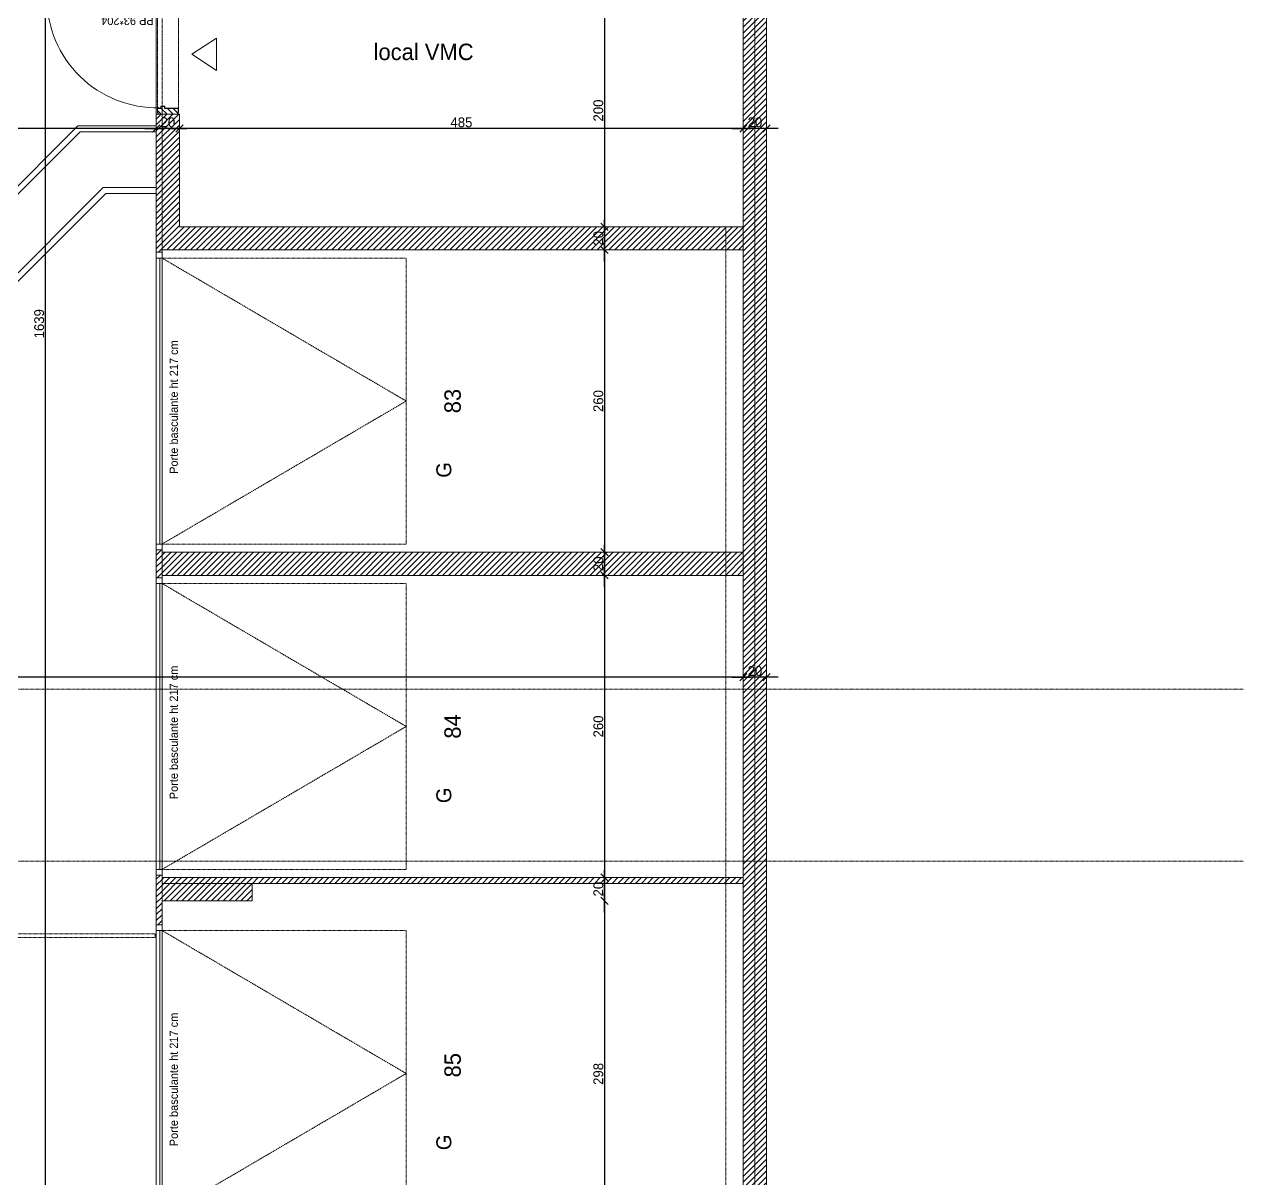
# Model space of a CAD drawing. Header units: centimetres. Extents: x -14085 to 643619, y -47998 to 35592.
# Drawn here: x -5624 to -4575, y 3870 to 4864 of the extents above; entities that cross this region are included whole.
import ezdxf

# ---------------------------------------------------------------- set-up
doc = ezdxf.new("R2010")
doc.units = ezdxf.units.CM
doc.header["$PDMODE"] = 1
doc.header["$PDSIZE"] = -2
for name, pattern in [('ISO-02', [0.75, 0.6, -0.15]), ('Style de ligne -1', [0.41664, 0.20828, -0.20836]), ('Style de ligne -13', [0.147638, 0.098425, -0.049213]), ('Style de ligne -6', [1.04164, 0.625, -0.20828, 0.06943, -0.13893]), ('VW-01', [0.41656, 0.20828, -0.20828])]:
    doc.linetypes.add(name, pattern=pattern)
doc.layers.get('0').update_dxf_attribs({"lineweight": 18, "true_color": 0x848484})
for name, color, linetype, lineweight in [('B GÈnÈral_Hatch', 7, 'Continuous', 5), ('B Général', 7, 'Continuous', 5), ('C ANNOTATIONS-cotation', 7, 'Continuous', 5), ('C ANNOTATIONS-prestations', 7, 'Continuous', 5), ('C ANNOTATIONS-texte', 7, 'Continuous', 5)]:
    doc.layers.add(name, color=color, linetype=linetype, lineweight=lineweight)
doc.layers.add('C ANNOTATIONS-axes', color=1, linetype='ISO-02', lineweight=13, true_color=0xff0000)
doc.layers.add('C ANNOTATIONS-axes horizontaux', color=1, linetype='VW-01', lineweight=13, true_color=0xff0000)
doc.styles.add('Eurostile', font='')
doc.styles.get('Eurostile').set_extended_font_data('Eurostile')
doc.dimstyles.new('100é', dxfattribs={"dimtxt": 8.470801, "dimasz": 6.232178, "dimexe": 10, "dimexo": 25, "dimgap": 1, "dimtad": 1, "dimdec": 1, "dimtxsty": 'Eurostile', "dimblk": 'VW_SLASH', "dimblk1": 'VW_SLASH', "dimblk2": 'VW_SLASH', "dimcen": 0, "dimdle": 10, "dimazin": 0, "dimtfac": 1, "dimtdec": 1, "dimtix": 1, "dimtmove": 0, "dimatfit": 0, "dimldrblk": 'VW_FILLEDARROW', "dimfxl": 50.8, "dimfxlon": 1, "dimfrac": 2, "dimtolj": 1, "dimarcsym": 0})
pattern_1 = [(45, (-16946.0474, 0), (2.4253472, -2.6458333), [])]
pattern_2 = [(45, (0, 0), (2.42535, -2.64583), [])]

# ---------------------------------------------------------------- blocks, each defined once
blk = doc.blocks.new('Parking Spaces-6')
at = {"layer": 'B Général', "color": 7, "linetype": 'Continuous', "lineweight": 5}
for p, q in [((0, 0), (0, 500)), ((260, 0), (260, 500)), ((0, 0), (260, 0))]:
    blk.add_line(p, q, dxfattribs=at)
at = {"layer": 'B Général', "color": 7, "insert": (130, 250), "char_height": 14.12, "attachment_point": 5, "line_spacing_factor": 0.894142, "style": 'Eurostile'}
blk.add_mtext('83', dxfattribs=at)
blk = doc.blocks.new('Parking Spaces-7')
at = {"layer": 'B Général', "color": 7, "linetype": 'Continuous', "lineweight": 5}
for p, q in [((0, 0), (0, 500)), ((260, 0), (260, 500)), ((0, 0), (260, 0))]:
    blk.add_line(p, q, dxfattribs=at)
at = {"layer": 'B Général', "color": 7, "insert": (130, 250), "char_height": 14.12, "attachment_point": 5, "line_spacing_factor": 0.894142, "style": 'Eurostile'}
blk.add_mtext('84', dxfattribs=at)
blk = doc.blocks.new('Parking Spaces-8')
at = {"layer": 'B Général', "color": 7, "linetype": 'Continuous', "lineweight": 5}
for p, q in [((0, 0), (0, 500)), ((313, 0), (313, 500)), ((0, 0), (313, 0))]:
    blk.add_line(p, q, dxfattribs=at)
at = {"layer": 'B Général', "color": 7, "insert": (156.5, 250), "char_height": 14.12, "attachment_point": 5, "line_spacing_factor": 0.894142, "style": 'Eurostile'}
blk.add_mtext('85', dxfattribs=at)
blk = doc.blocks.new('Porte basculante ht200cm')
at = {"layer": 'B Général', "color": 7, "linetype": 'Style de ligne -1', "lineweight": 5}
for p, q in [((-123, -2.5), (0, -212.5)), ((0, -212.5), (123, -2.5))]:
    blk.add_line(p, q, dxfattribs=at)
at = {"layer": 'B Général', "color": 7, "linetype": 'Continuous', "lineweight": 5, "flags": 128}
for points in [[(-128, 2.5), (128, 2.5), (128, -2.5), (-128, -2.5)], [(-123, 2.5), (123, 2.5), (123, -0.5), (-123, -0.5)]]:
    blk.add_lwpolyline(points, close=True, dxfattribs=at)
at = {"layer": 'B Général', "flags": 128}
for points in [[(-128, 2.5), (-123, 2.5), (-123, -2.5), (-128, -2.5)], [(123, 2.5), (128, 2.5), (128, -2.5), (123, -2.5)]]:
    blk.add_lwpolyline(points, close=True, dxfattribs=at)
at = {"layer": 'B Général', "color": 7, "linetype": 'Style de ligne -1', "lineweight": 5, "flags": 128}
blk.add_lwpolyline([(-123, -2.5), (123, -2.5), (123, -212.5), (-123, -212.5)], close=True, dxfattribs=at)
at = {"layer": 'B Général', "insert": (-66, -238.4), "char_height": 12.9, "attachment_point": 1, "line_spacing_factor": 0.894142, "style": 'Eurostile'}
blk.add_mtext('G', dxfattribs=at)
at = {"layer": 'C ANNOTATIONS-prestations', "insert": (-62.6, -9), "char_height": 7.059, "attachment_point": 1, "line_spacing_factor": 0.894142, "style": 'Eurostile'}
blk.add_mtext('Porte basculante ht 217 cm', dxfattribs=at)
blk = doc.blocks.new('PP 93_204 PF1_2h mur20')
at = {"layer": 'B GÈnÈral_Hatch', "linetype": 'Continuous', "lineweight": 5}
h = blk.add_hatch(dxfattribs=at)
h.set_pattern_fill('50_BETON', style=0, pattern_type=2)
h.set_pattern_definition(pattern_2)
edge = h.paths.add_edge_path()
edge.add_line((-51.6, -9), (-50.9, -8.4))
edge.add_line((-50.9, -8.4), (-50.9, -8.4))
edge.add_arc((-50.8, -8.5), 0.2, 48.9909, 131.0091, ccw=False)
edge.add_line((-50.7, -8.4), (-50.7, -8.4))
edge.add_line((-50.7, -8.4), (-50.1, -8.9))
edge.add_line((-50.1, -8.9), (-50.1, -8.9))
edge.add_arc((-50.1, -8.8), 0.05, 228.9909, 270)
edge.add_line((-50.1, -8.9), (-50.1, -8.9))
edge.add_line((-50.1, -8.9), (-46.7, -8.9))
edge.add_line((-46.7, -8.9), (-46.7, -8.9))
edge.add_arc((-46.7, -8.8), 0.0435, 270, 360)
edge.add_line((-46.7, -8.8), (-46.7, 2.7))
edge.add_arc((-46.5, 2.7), 0.174, 90, 180, ccw=False)
edge.add_line((-46.5, 2.9), (-46.5, 2.9))
edge.add_line((-46.5, 2.9), (-44.9, 2.9))
edge.add_line((-44.9, 2.9), (-44.9, 2.9))
edge.add_arc((-44.9, 2.9), 0.0435, 270, 360)
edge.add_line((-44.9, 2.9), (-44.9, 6))
edge.add_arc((-44.9, 6), 0.0435, 0, 90)
edge.add_line((-44.9, 6), (-44.9, 6))
edge.add_line((-44.9, 6), (-46.5, 6))
edge.add_line((-46.5, 6), (-46.5, 6))
edge.add_arc((-46.5, 6.2), 0.174, 180, 270, ccw=False)
edge.add_line((-46.7, 6.2), (-46.7, 8.8))
edge.add_arc((-46.7, 8.8), 0.0435, 0, 90)
edge.add_line((-46.7, 8.9), (-46.7, 8.9))
edge.add_line((-46.7, 8.9), (-50.1, 8.9))
edge.add_line((-50.1, 8.9), (-50.1, 8.9))
edge.add_arc((-50.1, 8.8), 0.05, 90, 131.0091)
edge.add_line((-50.1, 8.9), (-50.1, 8.9))
edge.add_line((-50.1, 8.9), (-50.7, 8.4))
edge.add_line((-50.7, 8.4), (-50.7, 8.4))
edge.add_arc((-50.8, 8.5), 0.2, 233.0967, 311.0091, ccw=False)
edge.add_line((-50.9, 8.4), (-50.9, 8.4))
edge.add_line((-50.9, 8.4), (-51.4, 8.8))
edge.add_line((-51.4, 8.8), (-51.4, 8.8))
edge.add_line((-51.4, 8.8), (-51.6, 9))
edge.add_line((-51.6, 9), (-51.6, -9))
h = blk.add_hatch(dxfattribs=at)
h.set_pattern_fill('50_BETON', style=0, pattern_type=2)
h.set_pattern_definition(pattern_2)
edge = h.paths.add_edge_path()
edge.add_line((51.6, -9), (50.9, -8.4))
edge.add_line((50.9, -8.4), (50.9, -8.4))
edge.add_arc((50.8, -8.5), 0.2, 48.9909, 131.0091)
edge.add_line((50.7, -8.4), (50.7, -8.4))
edge.add_line((50.7, -8.4), (50.1, -8.9))
edge.add_line((50.1, -8.9), (50.1, -8.9))
edge.add_arc((50.1, -8.8), 0.05, 270, 311.0091, ccw=False)
edge.add_line((50.1, -8.9), (50.1, -8.9))
edge.add_line((50.1, -8.9), (46.7, -8.9))
edge.add_line((46.7, -8.9), (46.7, -8.9))
edge.add_arc((46.7, -8.8), 0.0435, 180, 270, ccw=False)
edge.add_line((46.7, -8.8), (46.7, 2.7))
edge.add_arc((46.5, 2.7), 0.174, 0, 90)
edge.add_line((46.5, 2.9), (46.5, 2.9))
edge.add_line((46.5, 2.9), (44.9, 2.9))
edge.add_line((44.9, 2.9), (44.9, 2.9))
edge.add_arc((44.9, 2.9), 0.0435, 180, 270, ccw=False)
edge.add_line((44.9, 2.9), (44.9, 6))
edge.add_arc((44.9, 6), 0.0435, 90, 180, ccw=False)
edge.add_line((44.9, 6), (44.9, 6))
edge.add_line((44.9, 6), (46.5, 6))
edge.add_line((46.5, 6), (46.5, 6))
edge.add_arc((46.5, 6.2), 0.174, 270, 360)
edge.add_line((46.7, 6.2), (46.7, 8.8))
edge.add_arc((46.7, 8.8), 0.0435, 90, 180, ccw=False)
edge.add_line((46.7, 8.9), (46.7, 8.9))
edge.add_line((46.7, 8.9), (50.1, 8.9))
edge.add_line((50.1, 8.9), (50.1, 8.9))
edge.add_arc((50.1, 8.8), 0.05, 48.9909, 90, ccw=False)
edge.add_line((50.1, 8.9), (50.1, 8.9))
edge.add_line((50.1, 8.9), (50.7, 8.4))
edge.add_line((50.7, 8.4), (50.7, 8.4))
edge.add_arc((50.8, 8.5), 0.2, 228.9909, 306.9033)
edge.add_line((50.9, 8.4), (50.9, 8.4))
edge.add_line((50.9, 8.4), (51.4, 8.8))
edge.add_line((51.4, 8.8), (51.4, 8.8))
edge.add_line((51.4, 8.8), (51.6, 9))
edge.add_line((51.6, 9), (51.6, -9))
at = {"layer": 'B Général', "linetype": 'Style de ligne -13', "lineweight": 5}
for p, q in [((46.7, 9), (-46.7, 9)), ((46.7, -9), (-46.7, -9))]:
    blk.add_line(p, q, dxfattribs=at)
at = {"layer": 'B Général', "color": 7, "linetype": 'Continuous', "lineweight": 5, "flags": 128}
blk.add_lwpolyline([(45, 12), (48.5, 12), (48.5, 10), (50, 10), (50, 106), (48.5, 106), (48.5, 104), (45, 104)], close=True, dxfattribs=at)
at = {"layer": 'B Général', "linetype": 'Continuous', "lineweight": 5, "flags": 128}
for points in [[(-46.5, 8.8), (-46.5, 6.2, 0.414214), (-46.5, 6.1), (-46.5, 6.1), (-44.9, 6.1), (-44.9, 6.1, -0.414214), (-44.7, 6), (-44.7, 2.9, -0.414214), (-44.9, 2.7), (-44.9, 2.7), (-46.5, 2.7), (-46.5, 2.7, 0.414214), (-46.5, 2.7), (-46.5, -8.8, -0.414214), (-46.7, -9), (-46.7, -9), (-50.1, -9), (-50.1, -9, -0.18087), (-50.2, -9), (-50.2, -8.9), (-50.8, -8.5), (-50.8, -8.5, 0.373975), (-50.8, -8.5), (-50.8, -8.5), (-51.5, -9), (-51.6, -9), (-50.9, -8.4), (-50.9, -8.4, -0.373975), (-50.7, -8.4), (-50.7, -8.4), (-50.1, -8.9), (-50.1, -8.9, 0.18087), (-50.1, -8.9), (-50.1, -8.9), (-46.7, -8.9), (-46.7, -8.9, 0.414214), (-46.7, -8.8), (-46.7, 2.7, -0.414214), (-46.5, 2.9), (-46.5, 2.9), (-44.9, 2.9), (-44.9, 2.9, 0.414214), (-44.9, 2.9), (-44.9, 6, 0.414214), (-44.9, 6), (-44.9, 6), (-46.5, 6), (-46.5, 6, -0.414214), (-46.7, 6.2), (-46.7, 8.8, 0.414214), (-46.7, 8.9), (-46.7, 8.9), (-50.1, 8.9), (-50.1, 8.9, 0.18087), (-50.1, 8.9), (-50.1, 8.9), (-50.7, 8.4), (-50.7, 8.4, -0.353689), (-50.9, 8.4), (-50.9, 8.4), (-51.4, 8.8), (-51.4, 8.8), (-51.6, 9), (-51.5, 9), (-50.9, 8.5, 0.385556), (-50.8, 8.5), (-50.8, 8.5), (-50.2, 8.9), (-50.2, 9, -0.18087), (-50.1, 9), (-50.1, 9), (-46.7, 9), (-46.7, 9, -0.414214)], [(46.5, 8.8), (46.5, 6.2, -0.414214), (46.5, 6.1), (46.5, 6.1), (44.9, 6.1), (44.9, 6.1, 0.414214), (44.7, 6), (44.7, 2.9, 0.414214), (44.9, 2.7), (44.9, 2.7), (46.5, 2.7), (46.5, 2.7, -0.414214), (46.5, 2.7), (46.5, -8.8, 0.414214), (46.7, -9), (46.7, -9), (50.1, -9), (50.1, -9, 0.18087), (50.2, -9), (50.2, -8.9), (50.8, -8.5), (50.8, -8.5, -0.373975), (50.8, -8.5), (50.8, -8.5), (51.5, -9), (51.6, -9), (50.9, -8.4), (50.9, -8.4, 0.373975), (50.7, -8.4), (50.7, -8.4), (50.1, -8.9), (50.1, -8.9, -0.18087), (50.1, -8.9), (50.1, -8.9), (46.7, -8.9), (46.7, -8.9, -0.414214), (46.7, -8.8), (46.7, 2.7, 0.414214), (46.5, 2.9), (46.5, 2.9), (44.9, 2.9), (44.9, 2.9, -0.414214), (44.9, 2.9), (44.9, 6, -0.414214), (44.9, 6), (44.9, 6), (46.5, 6), (46.5, 6, 0.414214), (46.7, 6.2), (46.7, 8.8, -0.414214), (46.7, 8.9), (46.7, 8.9), (50.1, 8.9), (50.1, 8.9, -0.18087), (50.1, 8.9), (50.1, 8.9), (50.7, 8.4), (50.7, 8.4, 0.353689), (50.9, 8.4), (50.9, 8.4), (51.4, 8.8), (51.4, 8.8), (51.6, 9), (51.5, 9), (50.9, 8.5, -0.385556), (50.8, 8.5), (50.8, 8.5), (50.2, 8.9), (50.2, 9, 0.18087), (50.1, 9), (50.1, 9), (46.7, 9), (46.7, 9, 0.414214)]]:
    blk.add_lwpolyline(points, format="xyb", close=True, dxfattribs=at)
at = {"layer": 'B Général', "color": 250, "linetype": 'Continuous', "lineweight": 5, "true_color": 0x444444, "flags": 128}
blk.add_lwpolyline([(0, -20.5), (-14, -41.9), (14, -41.9)], close=True, dxfattribs=at)
at = {"layer": 'B Général', "linetype": 'Continuous', "lineweight": 5}
blk.add_circle((48.5, 9.5), 0.5, dxfattribs=at)
at = {"layer": 'B Général', "color": 7, "linetype": 'Continuous', "lineweight": 5}
blk.add_arc((48.5, 9.5), 94.5, 90, 181.2323, dxfattribs=at)
at = {"layer": 'C ANNOTATIONS-prestations', "insert": (25.2, 12.2), "char_height": 7.06, "attachment_point": 1, "rotation": 90, "line_spacing_factor": 0.894142, "style": 'Eurostile'}
blk.add_mtext('PP 93*204\\PPF 1/2h\\P', dxfattribs=at)
blk = doc.blocks.new('VW_SLASH')
at = {"color": 0, "linetype": 'ByBlock', "lineweight": -2}
blk.add_line((1.6, 0), (-1, 0), dxfattribs=at)
at = {"color": 0, "lineweight": 20, "flags": 128}
blk.add_lwpolyline([(0.5, 0.5), (-0.5, -0.5)], dxfattribs=at)
blk = doc.blocks.new('*D342')
at = {"layer": 'C ANNOTATIONS-cotation', "color": 0, "linetype": 'Continuous', "lineweight": -2, "transparency": 16777216}
blk.add_line((-5125, 4103.2), (-5125, 3817.6), dxfattribs=at)
at = {"layer": 'Defpoints', "color": 0, "linetype": 'Continuous', "lineweight": 0, "transparency": 16777216}
for p in [(-5428.1, 4109.4), (-5125, 3811.4), (-5049.5, 3811.4)]:
    blk.add_point(p, dxfattribs=at)
at = {"layer": 'C ANNOTATIONS-cotation', "color": 0, "linetype": 'Continuous', "lineweight": -2, "transparency": 16777216, "xscale": 6.232177734375, "yscale": 6.232177734375, "zscale": 6.232177734375}
for p, rotation in [((-5125, 4109.4), 90), ((-5125, 3811.4), 270)]:
    blk.add_blockref('VW_SLASH', p, dxfattribs=dict(at, rotation=rotation))
at = {"layer": 'C ANNOTATIONS-cotation', "color": 0, "linetype": 'Continuous', "lineweight": 5, "transparency": 16777216, "insert": (-5130.3, 3960.4), "char_height": 8.47, "attachment_point": 5, "rotation": 90, "style": 'Eurostile'}
blk.add_mtext('\\A1;298', dxfattribs=at)
blk = doc.blocks.new('VW_FILLEDARROW')
at = {"linetype": 'Continuous', "lineweight": 0}
blk.add_hatch(color=0, dxfattribs=at).paths.add_polyline_path([(-1.6, 0.43), (0, 0), (-1.6, -0.43)])
at = {"color": 0, "lineweight": 5, "flags": 128}
blk.add_lwpolyline([(-1.6, 0.43), (0, 0), (-1.6, -0.43)], close=True, dxfattribs=at)
blk = doc.blocks.new('*D343')
at = {"layer": 'C ANNOTATIONS-cotation', "color": 0, "linetype": 'Continuous', "lineweight": -2, "transparency": 16777216}
blk.add_line((-5125, 4123.2), (-5125, 4115.6), dxfattribs=at)
at = {"layer": 'Defpoints', "color": 0, "linetype": 'Continuous', "lineweight": 0, "transparency": 16777216}
for p in [(-5059, 4129.4), (-5428.1, 4109.4), (-5125, 4109.4)]:
    blk.add_point(p, dxfattribs=at)
at = {"layer": 'C ANNOTATIONS-cotation', "color": 0, "linetype": 'Continuous', "lineweight": -2, "transparency": 16777216, "xscale": 6.232177734375, "yscale": 6.232177734375, "zscale": 6.232177734375}
for p, rotation in [((-5125, 4129.4), 90), ((-5125, 4109.4), 270)]:
    blk.add_blockref('VW_SLASH', p, dxfattribs=dict(at, rotation=rotation))
at = {"layer": 'C ANNOTATIONS-cotation', "color": 0, "linetype": 'Continuous', "lineweight": 5, "transparency": 16777216, "insert": (-5130.3, 4119.4), "char_height": 8.47, "attachment_point": 5, "rotation": 90, "style": 'Eurostile'}
blk.add_mtext('\\A1;20', dxfattribs=at)
blk = doc.blocks.new('*D344')
at = {"layer": 'C ANNOTATIONS-cotation', "color": 0, "linetype": 'Continuous', "lineweight": -2, "transparency": 16777216}
blk.add_line((-5125, 4383.2), (-5125, 4135.6), dxfattribs=at)
at = {"layer": 'Defpoints', "color": 0, "linetype": 'Continuous', "lineweight": 0, "transparency": 16777216}
for p in [(-5064, 4389.4), (-5125, 4129.4), (-5059, 4129.4)]:
    blk.add_point(p, dxfattribs=at)
at = {"layer": 'C ANNOTATIONS-cotation', "color": 0, "linetype": 'Continuous', "lineweight": -2, "transparency": 16777216, "xscale": 6.232177734375, "yscale": 6.232177734375, "zscale": 6.232177734375}
for p, rotation in [((-5125, 4389.4), 90), ((-5125, 4129.4), 270)]:
    blk.add_blockref('VW_SLASH', p, dxfattribs=dict(at, rotation=rotation))
at = {"layer": 'C ANNOTATIONS-cotation', "color": 0, "linetype": 'Continuous', "lineweight": 5, "transparency": 16777216, "insert": (-5130.3, 4259.4), "char_height": 8.47, "attachment_point": 5, "rotation": 90, "style": 'Eurostile'}
blk.add_mtext('\\A1;260', dxfattribs=at)
blk = doc.blocks.new('*D345')
at = {"layer": 'C ANNOTATIONS-cotation', "color": 0, "linetype": 'Continuous', "lineweight": -2, "transparency": 16777216}
blk.add_line((-5125, 4403.2), (-5125, 4395.6), dxfattribs=at)
at = {"layer": 'Defpoints', "color": 0, "linetype": 'Continuous', "lineweight": 0, "transparency": 16777216}
for p in [(-5027.5, 4409.4), (-5125, 4389.4), (-5064, 4389.4)]:
    blk.add_point(p, dxfattribs=at)
at = {"layer": 'C ANNOTATIONS-cotation', "color": 0, "linetype": 'Continuous', "lineweight": -2, "transparency": 16777216, "xscale": 6.232177734375, "yscale": 6.232177734375, "zscale": 6.232177734375}
for p, rotation in [((-5125, 4409.4), 90), ((-5125, 4389.4), 270)]:
    blk.add_blockref('VW_SLASH', p, dxfattribs=dict(at, rotation=rotation))
at = {"layer": 'C ANNOTATIONS-cotation', "color": 0, "linetype": 'Continuous', "lineweight": 5, "transparency": 16777216, "insert": (-5130.3, 4399.4), "char_height": 8.47, "attachment_point": 5, "rotation": 90, "style": 'Eurostile'}
blk.add_mtext('\\A1;20', dxfattribs=at)
blk = doc.blocks.new('*D346')
at = {"layer": 'C ANNOTATIONS-cotation', "color": 0, "linetype": 'Continuous', "lineweight": -2, "transparency": 16777216}
blk.add_line((-5125, 4663.2), (-5125, 4415.6), dxfattribs=at)
at = {"layer": 'Defpoints', "color": 0, "linetype": 'Continuous', "lineweight": 0, "transparency": 16777216}
for p in [(-5069.1, 4669.4), (-5125, 4409.4), (-5027.5, 4409.4)]:
    blk.add_point(p, dxfattribs=at)
at = {"layer": 'C ANNOTATIONS-cotation', "color": 0, "linetype": 'Continuous', "lineweight": -2, "transparency": 16777216, "xscale": 6.232177734375, "yscale": 6.232177734375, "zscale": 6.232177734375}
for p, rotation in [((-5125, 4669.4), 90), ((-5125, 4409.4), 270)]:
    blk.add_blockref('VW_SLASH', p, dxfattribs=dict(at, rotation=rotation))
at = {"layer": 'C ANNOTATIONS-cotation', "color": 0, "linetype": 'Continuous', "lineweight": 5, "transparency": 16777216, "insert": (-5130.3, 4539.4), "char_height": 8.47, "attachment_point": 5, "rotation": 90, "style": 'Eurostile'}
blk.add_mtext('\\A1;260', dxfattribs=at)
blk = doc.blocks.new('*D347')
at = {"layer": 'C ANNOTATIONS-cotation', "color": 0, "linetype": 'Continuous', "lineweight": -2, "transparency": 16777216}
blk.add_line((-5125, 4683.2), (-5125, 4675.6), dxfattribs=at)
at = {"layer": 'Defpoints', "color": 0, "linetype": 'Continuous', "lineweight": 0, "transparency": 16777216}
for p in [(-5069.1, 4689.4), (-5125, 4669.4), (-5069.1, 4669.4)]:
    blk.add_point(p, dxfattribs=at)
at = {"layer": 'C ANNOTATIONS-cotation', "color": 0, "linetype": 'Continuous', "lineweight": -2, "transparency": 16777216, "xscale": 6.232177734375, "yscale": 6.232177734375, "zscale": 6.232177734375}
for p, rotation in [((-5125, 4689.4), 90), ((-5125, 4669.4), 270)]:
    blk.add_blockref('VW_SLASH', p, dxfattribs=dict(at, rotation=rotation))
at = {"layer": 'C ANNOTATIONS-cotation', "color": 0, "linetype": 'Continuous', "lineweight": 5, "transparency": 16777216, "insert": (-5130.3, 4679.4), "char_height": 8.47, "attachment_point": 5, "rotation": 90, "style": 'Eurostile'}
blk.add_mtext('\\A1;20', dxfattribs=at)
blk = doc.blocks.new('*D348')
at = {"layer": 'C ANNOTATIONS-cotation', "color": 0, "linetype": 'Continuous', "lineweight": -2, "transparency": 16777216}
blk.add_line((-5125, 4883.2), (-5125, 4695.6), dxfattribs=at)
at = {"layer": 'Defpoints', "color": 0, "linetype": 'Continuous', "lineweight": 0, "transparency": 16777216}
for p in [(-5052.5, 4889.4), (-5125, 4689.4), (-5069.1, 4689.4)]:
    blk.add_point(p, dxfattribs=at)
at = {"layer": 'C ANNOTATIONS-cotation', "color": 0, "linetype": 'Continuous', "lineweight": -2, "transparency": 16777216, "xscale": 6.232177734375, "yscale": 6.232177734375, "zscale": 6.232177734375}
for p, rotation in [((-5125, 4889.4), 90), ((-5125, 4689.4), 270)]:
    blk.add_blockref('VW_SLASH', p, dxfattribs=dict(at, rotation=rotation))
at = {"layer": 'C ANNOTATIONS-cotation', "color": 0, "linetype": 'Continuous', "lineweight": 5, "transparency": 16777216, "insert": (-5130.3, 4789.4), "char_height": 8.47, "attachment_point": 5, "rotation": 90, "style": 'Eurostile'}
blk.add_mtext('\\A1;200', dxfattribs=at)
blk = doc.blocks.new('axes 2')
at = {"layer": 'B Général', "color": 1, "linetype": 'Style de ligne -6', "lineweight": 13}
for p, q in [((3774.633, -1173.93), (3774.633, 1361.07)), ((4284.633, -1173.93), (4284.633, 1361.07))]:
    blk.add_line(p, q, dxfattribs=at)
at = {"layer": 'C ANNOTATIONS-axes horizontaux', "color": 5, "true_color": 0x0000ff}
for p, q in [((4705, -167.93), (-4705, -167.93)), ((4705, -315.93), (-4705, -315.93))]:
    blk.add_line(p, q, dxfattribs=at)
blk = doc.blocks.new('*D433')
at = {"layer": 'C ANNOTATIONS-cotation', "color": 0, "linetype": 'Continuous', "lineweight": -2, "transparency": 16777216}
for p, q in [((-5606, 3792.6), (-5606, 5419.2)), ((-5600, 3786.3), (-5616, 3786.3))]:
    blk.add_line(p, q, dxfattribs=at)
at = {"layer": 'Defpoints', "color": 0, "linetype": 'Continuous', "lineweight": 0, "transparency": 16777216}
for p in [(-5606, 5425.4), (-5543, 5425.4), (-5575, 3786.3)]:
    blk.add_point(p, dxfattribs=at)
at = {"layer": 'C ANNOTATIONS-cotation', "color": 0, "linetype": 'Continuous', "lineweight": -2, "transparency": 16777216, "xscale": 6.232177734375, "yscale": 6.232177734375, "zscale": 6.232177734375}
for p, rotation in [((-5606, 5425.4), 90), ((-5606, 3786.3), 270)]:
    blk.add_blockref('VW_SLASH', p, dxfattribs=dict(at, rotation=rotation))
at = {"layer": 'C ANNOTATIONS-cotation', "color": 0, "linetype": 'Continuous', "lineweight": 5, "transparency": 16777216, "insert": (-5611.3, 4605.9), "char_height": 8.47, "attachment_point": 5, "rotation": 90, "style": 'Eurostile'}
blk.add_mtext('\\A1;1639', dxfattribs=at)
blk = doc.blocks.new('*D436')
at = {"layer": 'C ANNOTATIONS-cotation', "color": 0, "linetype": 'Continuous', "lineweight": -2, "transparency": 16777216}
blk.add_line((-5516.8, 4774), (-6219.3, 4774), dxfattribs=at)
at = {"layer": 'Defpoints', "color": 0, "linetype": 'Continuous', "lineweight": 0, "transparency": 16777216}
for p in [(-6225.6, 4774), (-6225.6, 4692), (-5510.6, 4692)]:
    blk.add_point(p, dxfattribs=at)
at = {"layer": 'C ANNOTATIONS-cotation', "color": 0, "linetype": 'Continuous', "lineweight": -2, "transparency": 16777216, "xscale": 6.232177734375, "yscale": 6.232177734375, "zscale": 6.232177734375, "rotation": 180}
blk.add_blockref('VW_SLASH', (-6225.6, 4774), dxfattribs=at)
at = {"layer": 'C ANNOTATIONS-cotation', "color": 0, "linetype": 'Continuous', "lineweight": -2, "transparency": 16777216, "xscale": 6.232177734375, "yscale": 6.232177734375, "zscale": 6.232177734375}
blk.add_blockref('VW_SLASH', (-5510.6, 4774), dxfattribs=at)
at = {"layer": 'C ANNOTATIONS-cotation', "color": 0, "linetype": 'Continuous', "lineweight": 5, "transparency": 16777216, "insert": (-5868.1, 4779.2), "char_height": 8.47, "attachment_point": 5, "style": 'Eurostile'}
blk.add_mtext('\\A1;715', dxfattribs=at)
blk = doc.blocks.new('*D437')
at = {"layer": 'C ANNOTATIONS-cotation', "color": 0, "linetype": 'Continuous', "lineweight": -2, "transparency": 16777216}
blk.add_line((-5496.8, 4774), (-5504.4, 4774), dxfattribs=at)
at = {"layer": 'Defpoints', "color": 0, "linetype": 'Continuous', "lineweight": 0, "transparency": 16777216}
for p in [(-5510.6, 4774), (-5510.6, 4692), (-5490.6, 4689.4)]:
    blk.add_point(p, dxfattribs=at)
at = {"layer": 'C ANNOTATIONS-cotation', "color": 0, "linetype": 'Continuous', "lineweight": -2, "transparency": 16777216, "xscale": 6.232177734375, "yscale": 6.232177734375, "zscale": 6.232177734375, "rotation": 180}
blk.add_blockref('VW_SLASH', (-5510.6, 4774), dxfattribs=at)
at = {"layer": 'C ANNOTATIONS-cotation', "color": 0, "linetype": 'Continuous', "lineweight": -2, "transparency": 16777216, "xscale": 6.232177734375, "yscale": 6.232177734375, "zscale": 6.232177734375}
blk.add_blockref('VW_SLASH', (-5490.6, 4774), dxfattribs=at)
at = {"layer": 'C ANNOTATIONS-cotation', "color": 0, "linetype": 'Continuous', "lineweight": 5, "transparency": 16777216, "insert": (-5500.6, 4779.2), "char_height": 8.47, "attachment_point": 5, "style": 'Eurostile'}
blk.add_mtext('\\A1;20', dxfattribs=at)
blk = doc.blocks.new('*D438')
at = {"layer": 'C ANNOTATIONS-cotation', "color": 0, "linetype": 'Continuous', "lineweight": -2, "transparency": 16777216}
blk.add_line((-5011.8, 4774), (-5484.4, 4774), dxfattribs=at)
at = {"layer": 'Defpoints', "color": 0, "linetype": 'Continuous', "lineweight": 0, "transparency": 16777216}
for p in [(-5490.6, 4774), (-5490.6, 4689.4), (-5005.6, 4689.4)]:
    blk.add_point(p, dxfattribs=at)
at = {"layer": 'C ANNOTATIONS-cotation', "color": 0, "linetype": 'Continuous', "lineweight": -2, "transparency": 16777216, "xscale": 6.232177734375, "yscale": 6.232177734375, "zscale": 6.232177734375, "rotation": 180}
blk.add_blockref('VW_SLASH', (-5490.6, 4774), dxfattribs=at)
at = {"layer": 'C ANNOTATIONS-cotation', "color": 0, "linetype": 'Continuous', "lineweight": -2, "transparency": 16777216, "xscale": 6.232177734375, "yscale": 6.232177734375, "zscale": 6.232177734375}
blk.add_blockref('VW_SLASH', (-5005.6, 4774), dxfattribs=at)
at = {"layer": 'C ANNOTATIONS-cotation', "color": 0, "linetype": 'Continuous', "lineweight": 5, "transparency": 16777216, "insert": (-5248.1, 4779.2), "char_height": 8.47, "attachment_point": 5, "style": 'Eurostile'}
blk.add_mtext('\\A1;485', dxfattribs=at)
blk = doc.blocks.new('*D439')
at = {"layer": 'C ANNOTATIONS-cotation', "color": 0, "linetype": 'Continuous', "lineweight": -2, "transparency": 16777216}
blk.add_line((-4991.8, 4774), (-4999.4, 4774), dxfattribs=at)
at = {"layer": 'Defpoints', "color": 0, "linetype": 'Continuous', "lineweight": 0, "transparency": 16777216}
for p in [(-5005.6, 4774), (-5005.6, 4689.4), (-4985.6, 4689.4)]:
    blk.add_point(p, dxfattribs=at)
at = {"layer": 'C ANNOTATIONS-cotation', "color": 0, "linetype": 'Continuous', "lineweight": -2, "transparency": 16777216, "xscale": 6.232177734375, "yscale": 6.232177734375, "zscale": 6.232177734375, "rotation": 180}
blk.add_blockref('VW_SLASH', (-5005.6, 4774), dxfattribs=at)
at = {"layer": 'C ANNOTATIONS-cotation', "color": 0, "linetype": 'Continuous', "lineweight": -2, "transparency": 16777216, "xscale": 6.232177734375, "yscale": 6.232177734375, "zscale": 6.232177734375}
blk.add_blockref('VW_SLASH', (-4985.6, 4774), dxfattribs=at)
at = {"layer": 'C ANNOTATIONS-cotation', "color": 0, "linetype": 'Continuous', "lineweight": 5, "transparency": 16777216, "insert": (-4995.6, 4779.2), "char_height": 8.47, "attachment_point": 5, "style": 'Eurostile'}
blk.add_mtext('\\A1;20', dxfattribs=at)
blk = doc.blocks.new('*D443')
at = {"layer": 'C ANNOTATIONS-cotation', "color": 0, "linetype": 'Continuous', "lineweight": -2, "transparency": 16777216}
blk.add_line((-5011.8, 4301.9), (-7127.3, 4301.9), dxfattribs=at)
at = {"layer": 'Defpoints', "color": 0, "linetype": 'Continuous', "lineweight": 0, "transparency": 16777216}
for p in [(-7133.6, 4380.4), (-7133.6, 4301.9), (-5005.6, 4194.4)]:
    blk.add_point(p, dxfattribs=at)
at = {"layer": 'C ANNOTATIONS-cotation', "color": 0, "linetype": 'Continuous', "lineweight": -2, "transparency": 16777216, "xscale": 6.232177734375, "yscale": 6.232177734375, "zscale": 6.232177734375, "rotation": 180}
blk.add_blockref('VW_SLASH', (-7133.6, 4301.9), dxfattribs=at)
at = {"layer": 'C ANNOTATIONS-cotation', "color": 0, "linetype": 'Continuous', "lineweight": -2, "transparency": 16777216, "xscale": 6.232177734375, "yscale": 6.232177734375, "zscale": 6.232177734375}
blk.add_blockref('VW_SLASH', (-5005.6, 4301.9), dxfattribs=at)
at = {"layer": 'C ANNOTATIONS-cotation', "color": 0, "linetype": 'Continuous', "lineweight": 5, "transparency": 16777216, "insert": (-6069.6, 4307.1), "char_height": 8.47, "attachment_point": 5, "style": 'Eurostile'}
blk.add_mtext('\\A1;2128', dxfattribs=at)
blk = doc.blocks.new('*D444')
at = {"layer": 'C ANNOTATIONS-cotation', "color": 0, "linetype": 'Continuous', "lineweight": -2, "transparency": 16777216}
blk.add_line((-4991.8, 4301.9), (-4999.4, 4301.9), dxfattribs=at)
at = {"layer": 'Defpoints', "color": 0, "linetype": 'Continuous', "lineweight": 0, "transparency": 16777216}
for p in [(-5005.6, 4301.9), (-5005.6, 4194.4), (-4985.6, 4182.8)]:
    blk.add_point(p, dxfattribs=at)
at = {"layer": 'C ANNOTATIONS-cotation', "color": 0, "linetype": 'Continuous', "lineweight": -2, "transparency": 16777216, "xscale": 6.232177734375, "yscale": 6.232177734375, "zscale": 6.232177734375, "rotation": 180}
blk.add_blockref('VW_SLASH', (-5005.6, 4301.9), dxfattribs=at)
at = {"layer": 'C ANNOTATIONS-cotation', "color": 0, "linetype": 'Continuous', "lineweight": -2, "transparency": 16777216, "xscale": 6.232177734375, "yscale": 6.232177734375, "zscale": 6.232177734375}
blk.add_blockref('VW_SLASH', (-4985.6, 4301.9), dxfattribs=at)
at = {"layer": 'C ANNOTATIONS-cotation', "color": 0, "linetype": 'Continuous', "lineweight": 5, "transparency": 16777216, "insert": (-4995.6, 4307.1), "char_height": 8.47, "attachment_point": 5, "style": 'Eurostile'}
blk.add_mtext('\\A1;20', dxfattribs=at)
blk = doc.blocks.new('Groupe-128-1')
at = {"layer": 'C ANNOTATIONS-prestations', "linetype": 'Continuous'}
for p, q in [((10773.9, 4182.1), (11367.9, 4776.1)), ((11367.9, 4776.1), (11435.4, 4776.1)), ((11435.4, 4776.1), (11435.4, 4771.1)), ((10778.9, 4180), (11370, 4771.1)), ((11370, 4771.1), (11435.4, 4771.1)), ((11435.4, 4771.1), (11435.4, 4723.1)), ((10826.9, 4160.1), (11389.9, 4723.1)), ((11389.9, 4723.1), (11435.4, 4723.1)), ((11435.4, 4723.1), (11435.4, 4718.1)), ((10831.9, 4158), (11392, 4718.1)), ((11392, 4718.1), (11435.4, 4718.1)), ((10773.9, 3840.7), (10773.9, 4182.1)), ((10778.9, 3840.7), (10778.9, 4180)), ((10826.9, 3840.7), (10826.9, 4160.1)), ((10831.9, 3840.7), (10831.9, 4158)), ((10773.9, 3840.7), (10778.9, 3840.7)), ((10778.9, 3840.7), (10826.9, 3840.7)), ((10826.9, 3840.7), (10831.9, 3840.7))]:
    blk.add_line(p, q, dxfattribs=at)
at = {"layer": 'C ANNOTATIONS-texte', "insert": (11038.9, 4340.1), "char_height": 9.412, "attachment_point": 1, "line_spacing_factor": 0.894142, "style": 'Eurostile'}
blk.add_mtext('caissons CF2H\\Psur réseaux VMC ', dxfattribs=at)

msp = doc.modelspace()

# ---------------------------------------------------------------- hatches: boundary and pattern name
at = {"layer": 'B GÈnÈral_Hatch', "linetype": 'Continuous', "lineweight": 5}
h = msp.add_hatch(dxfattribs=at)
h.set_pattern_fill('50_BETON', style=0, pattern_type=2)
h.set_pattern_definition(pattern_1)
h.paths.add_polyline_path([(-4985.6, 5437.89), (-5005.6, 5437.89), (-5005.6, 2334.49), (-4985.6, 2334.49)])
h = msp.add_hatch(dxfattribs=at)
h.set_pattern_fill('50_BETON', style=0, pattern_type=2)
h.set_pattern_definition(pattern_1)
h.paths.add_polyline_path([(-5510.6, 4786.19), (-5510.6, 4669.39), (-5490.6, 4689.39), (-5490.6, 4786.19)])
h = msp.add_hatch(dxfattribs=at)
h.set_pattern_fill('50_BETON', style=0, pattern_type=2)
h.set_pattern_definition(pattern_1)
h.paths.add_polyline_path([(-5005.6, 4689.39), (-5490.6, 4689.39), (-5510.6, 4669.39), (-5005.6, 4669.39)])
h = msp.add_hatch(dxfattribs=at)
h.set_pattern_fill('50_BETON', style=0, pattern_type=2)
h.set_pattern_definition(pattern_1)
h.paths.add_polyline_path([(-5505.6, 4669.39), (-5510.6, 4669.39), (-5510.6, 4667.39), (-5505.6, 4667.39)])
h = msp.add_hatch(dxfattribs=at)
h.set_pattern_fill('50_BETON', style=0, pattern_type=2)
h.set_pattern_definition(pattern_1)
h.paths.add_polyline_path([(-5510.6, 4387.39), (-5505.6, 4387.39), (-5505.6, 4411.39), (-5510.6, 4411.39)])
h = msp.add_hatch(dxfattribs=at)
h.set_pattern_fill('50_BETON', style=0, pattern_type=2)
h.set_pattern_definition(pattern_1)
h.paths.add_polyline_path([(-5505.6, 4409.39), (-5505.6, 4389.39), (-5005.6, 4389.39), (-5005.6, 4409.39)])
h = msp.add_hatch(dxfattribs=at)
h.set_pattern_fill('50_BETON', style=0, pattern_type=2)
h.set_pattern_definition(pattern_1)
h.paths.add_polyline_path([(-5510.6, 4088.76), (-5505.6, 4088.76), (-5505.6, 4131.39), (-5510.6, 4131.39)])
h = msp.add_hatch(dxfattribs=at)
h.set_pattern_fill('50_BETON', style=0, pattern_type=2)
h.set_pattern_definition(pattern_1)
h.paths.add_polyline_path([(-5428.1, 4129.39), (-5505.6, 4129.39), (-5505.6, 4109.39), (-5428.1, 4109.39)])
h = msp.add_hatch(dxfattribs=at)
h.set_pattern_fill('50_BETON', style=0, pattern_type=2)
h.set_pattern_definition(pattern_1)
h.paths.add_polyline_path([(-5428.1, 4129.39), (-5428.1, 4124.39), (-5005.6, 4124.39), (-5005.6, 4129.39)])

# ---------------------------------------------------------------- linework, layer by layer
at = {"layer": 'B Général', "color": 7, "linetype": 'Continuous', "lineweight": 18}
for p, q in [((-5005.6, 5437.89), (-5005.6, 3265.39)), ((-4985.6, 5437.89), (-4985.6, 2334.49)), ((-5510.6, 4669.39), (-5510.6, 4786.19)), ((-5490.6, 4689.39), (-5490.6, 4786.19)), ((-5490.6, 4689.39), (-5005.6, 4689.39)), ((-5510.6, 4667.39), (-5510.6, 4669.39)), ((-5505.6, 4667.39), (-5505.6, 4669.39)), ((-5505.6, 4669.39), (-5005.6, 4669.39)), ((-5510.6, 4387.39), (-5510.6, 4411.39)), ((-5505.6, 4387.39), (-5505.6, 4411.39)), ((-5505.6, 4409.39), (-5005.6, 4409.39)), ((-5505.6, 4389.39), (-5005.6, 4389.39)), ((-5510.6, 4088.76), (-5510.6, 4131.39)), ((-5505.6, 4129.39), (-5505.6, 4131.39)), ((-5505.6, 4129.39), (-5428.1, 4129.39)), ((-5428.1, 4129.39), (-5005.6, 4129.39)), ((-5428.1, 4124.39), (-5005.6, 4124.39)), ((-5505.6, 4088.76), (-5505.6, 4109.39)), ((-5505.6, 4109.39), (-5428.1, 4109.39))]:
    msp.add_line(p, q, dxfattribs=at)
at = {"layer": 'B Général', "color": 7, "linetype": 'Continuous', "lineweight": 5}
for p, q in [((-5005.6, 5437.89), (-5005.6, 3265.39)), ((-4985.6, 5437.89), (-4985.6, 2334.49)), ((-5510.6, 4641.39), (-5510.6, 5425.39)), ((-5490.6, 4786.19), (-5510.6, 4786.19)), ((-5510.6, 4669.39), (-5510.6, 4786.19)), ((-5490.6, 4689.39), (-5490.6, 4786.19)), ((-5490.6, 4689.39), (-5005.6, 4689.39)), ((-5510.6, 4667.39), (-5510.6, 4669.39)), ((-5505.6, 4667.39), (-5510.6, 4667.39)), ((-5505.6, 4667.39), (-5505.6, 4669.39)), ((-5505.6, 4669.39), (-5005.6, 4669.39)), ((-5510.6, 3811.39), (-5510.6, 4621.39)), ((-5505.6, 4411.39), (-5510.6, 4411.39)), ((-5510.6, 4387.39), (-5510.6, 4411.39)), ((-5505.6, 4387.39), (-5505.6, 4411.39)), ((-5505.6, 4409.39), (-5005.6, 4409.39)), ((-5505.6, 4387.39), (-5510.6, 4387.39)), ((-5505.6, 4389.39), (-5005.6, 4389.39)), ((-5505.6, 4131.39), (-5510.6, 4131.39)), ((-5510.6, 4088.76), (-5510.6, 4131.39)), ((-5505.6, 4129.39), (-5505.6, 4131.39)), ((-5505.6, 4129.39), (-5428.1, 4129.39)), ((-5428.1, 4129.39), (-5005.6, 4129.39)), ((-5428.1, 4124.39), (-5005.6, 4124.39)), ((-5428.1, 4124.39), (-5428.1, 4109.39)), ((-5005.6, 4124.39), (-5005.6, 4129.39)), ((-5505.6, 4077.89), (-5505.6, 4109.39)), ((-5505.6, 4109.39), (-5428.1, 4109.39)), ((-5505.6, 4088.76), (-5510.6, 4088.76)), ((-5505.6, 4088.76), (-5505.6, 4077.89))]:
    msp.add_line(p, q, dxfattribs=at)
at = {"layer": 'B Général', "color": 250, "linetype": 'VW-01', "lineweight": 18, "true_color": 0x444444}
msp.add_line((-5020.59, 2344.49), (-5020.59, 4689.39), dxfattribs=at)
at = {"layer": 'C ANNOTATIONS-cotation', "color": 7, "linetype": 'VW-01', "lineweight": 5, "flags": 128}
msp.add_lwpolyline([(-9859.56, 4080.89), (-5511.45, 4080.89), (-5511.45, 4077.89), (-9859.56, 4077.89)], close=True, dxfattribs=at)

# ---------------------------------------------------------------- block references
at = {"layer": 'B Général', "color": 7}
for name, p, rotation in [('PP 93_204 PF1_2h mur20', (-5500.6, 4837.79), 90), ('Porte basculante ht200cm', (-5508.1, 4539.39), 89.9999999966867), ('Parking Spaces-6', (-5005.6, 4409.39), 90), ('Porte basculante ht200cm', (-5508.1, 4259.39), 89.9999999966867), ('Parking Spaces-7', (-5005.6, 4129.39), 90), ('Parking Spaces-8', (-5005.6, 3811.39), 90), ('Porte basculante ht200cm', (-5508.1, 3960.76), 89.9999999966867)]:
    msp.add_blockref(name, p, dxfattribs=dict(at, rotation=rotation))
msp.add_blockref('Groupe-128-1', (-16946.05, 0), dxfattribs=at)
at = {"layer": 'C ANNOTATIONS-axes', "color": 7}
msp.add_blockref('axes 2', (-9280.23, 4459.32), dxfattribs=at)

# ---------------------------------------------------------------- texts
at = {"layer": 'B Général', "color": 7, "insert": (-5323.65, 4846.92), "char_height": 14.118, "attachment_point": 1, "line_spacing_factor": 0.894142, "style": 'Eurostile'}
msp.add_mtext('local VMC', dxfattribs=at)

# ---------------------------------------------------------------- dimensions: what is measured, and where the dimension line sits
at = {"layer": 'C ANNOTATIONS-cotation', "color": 7, "linetype": 'Continuous', "lineweight": 5}
for base, p1, p2, angle, override, picture, middle in [((-5606.05, 5425.39), (-5575.05, 3786.35), (-5543.05, 5425.39), 270, {"dimtxt": 8.470801, "dimdec": 0, "dimpost": '<>', "dimtxsty": 'Eurostile', "dimse2": 1, "dimtmove": 2}, '*D433', (-5611.28, 4605.87)), ((-5125.05, 4689.39), (-5052.55, 4889.39), (-5069.12, 4689.39), 90, {"dimtxt": 8.470801, "dimdec": 0, "dimpost": '<>', "dimtxsty": 'Eurostile', "dimse1": 1, "dimse2": 1, "dimtmove": 2}, '*D348', (-5130.28, 4789.39)), ((-5125.05, 4669.39), (-5069.12, 4689.39), (-5069.12, 4669.39), 90, {"dimtxt": 8.470801, "dimdec": 0, "dimpost": '<>', "dimtxsty": 'Eurostile', "dimse1": 1, "dimse2": 1, "dimtmove": 2}, '*D347', (-5130.28, 4679.39)), ((-5125.05, 4409.39), (-5069.12, 4669.39), (-5027.55, 4409.39), 90, {"dimtxt": 8.470801, "dimdec": 0, "dimpost": '<>', "dimtxsty": 'Eurostile', "dimse1": 1, "dimse2": 1, "dimtmove": 2}, '*D346', (-5130.28, 4539.39)), ((-5125.05, 4389.39), (-5027.55, 4409.39), (-5064.05, 4389.39), 90, {"dimtxt": 8.470801, "dimdec": 0, "dimpost": '<>', "dimtxsty": 'Eurostile', "dimse1": 1, "dimse2": 1, "dimtmove": 2}, '*D345', (-5130.28, 4399.39)), ((-5125.05, 4129.39), (-5064.05, 4389.39), (-5059.05, 4129.39), 90, {"dimtxt": 8.470801, "dimdec": 0, "dimpost": '<>', "dimtxsty": 'Eurostile', "dimse1": 1, "dimse2": 1, "dimtmove": 2}, '*D344', (-5130.28, 4259.39)), ((-5125.05, 4109.39), (-5059.05, 4129.39), (-5428.1, 4109.39), 90, {"dimtxt": 8.470801, "dimdec": 0, "dimpost": '<>', "dimtxsty": 'Eurostile', "dimse1": 1, "dimse2": 1, "dimtmove": 2}, '*D343', (-5130.28, 4119.39)), ((-5125.05, 3811.39), (-5428.1, 4109.39), (-5049.55, 3811.39), 90, {"dimtxt": 8.470801, "dimdec": 0, "dimpost": '<>', "dimtxsty": 'Eurostile', "dimse1": 1, "dimse2": 1, "dimtmove": 2}, '*D342', (-5130.28, 3960.39))]:
    dim = msp.add_linear_dim(base=base, p1=p1, p2=p2, angle=angle, dimstyle='100é', override=override, dxfattribs=at)
    dim.commit()
    dim.dimension.update_dxf_attribs({"geometry": picture, "text_midpoint": middle})
for base, p1, p2, picture, middle in [((-6225.56, 4774), (-5510.6, 4692), (-6225.56, 4692), '*D436', (-5868.08, 4779.24)), ((-5510.6, 4774), (-5490.6, 4689.39), (-5510.6, 4692), '*D437', (-5500.6, 4779.24)), ((-5490.6, 4774), (-5005.6, 4689.39), (-5490.6, 4689.39), '*D438', (-5248.1, 4779.24)), ((-5005.6, 4774), (-4985.6, 4689.39), (-5005.6, 4689.39), '*D439', (-4995.6, 4779.24)), ((-7133.56, 4301.87), (-5005.6, 4194.39), (-7133.56, 4380.39), '*D443', (-6069.58, 4307.1)), ((-5005.6, 4301.87), (-4985.6, 4182.84), (-5005.6, 4194.39), '*D444', (-4995.6, 4307.1))]:
    dim = msp.add_linear_dim(base=base, p1=p1, p2=p2, dimstyle='100é', override={"dimtxt": 8.470801, "dimdec": 0, "dimpost": '<>', "dimtxsty": 'Eurostile', "dimse1": 1, "dimse2": 1, "dimtmove": 2}, dxfattribs=at)
    dim.commit()
    dim.dimension.update_dxf_attribs({"geometry": picture, "text_midpoint": middle})

doc.saveas('drawing.dxf')
